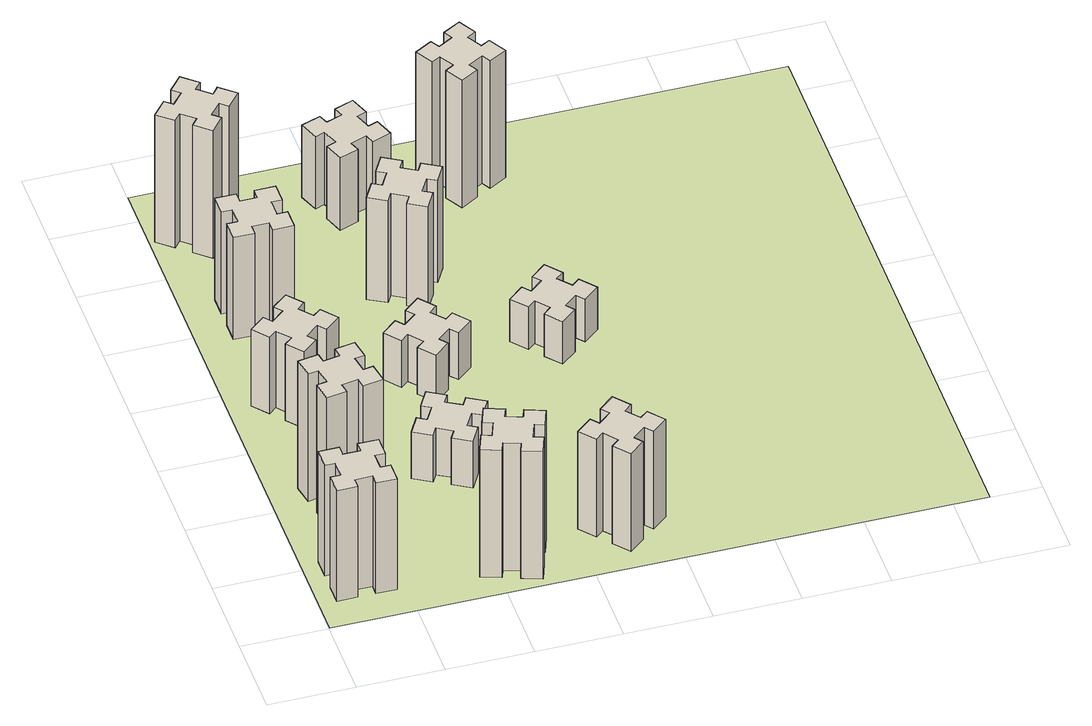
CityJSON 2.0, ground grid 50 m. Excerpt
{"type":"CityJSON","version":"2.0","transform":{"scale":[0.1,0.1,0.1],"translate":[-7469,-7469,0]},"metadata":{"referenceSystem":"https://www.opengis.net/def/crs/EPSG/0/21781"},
"CityObjects":{
"building1":{"type":"Building","attributes":{"class":"1000","function":"1000","usage":"1000","yearOfConstruction":2016,"roofType":"1000","measuredHeight":78,"storeysAboveGround":30,"storeysBelowGround":0},"geometry":[{"type":"Solid","lod":"1","boundaries":[[[[0,1,2,3,4,5,6,7,8,9,10,11,12,13,14,15,16,17,18,19]],[[17,16,20,21]],[[16,15,22,20]],[[15,14,23,22]],[[14,13,24,23]],[[13,12,25,24]],[[12,11,26,25]],[[11,10,27,26]],[[10,9,28,27]],[[9,8,29,28]],[[8,7,30,29]],[[7,6,31,30]],[[6,5,32,31]],[[5,4,33,32]],[[4,3,34,33]],[[3,2,35,34]],[[2,1,36,35]],[[1,0,37,36]],[[0,19,38,37]],[[19,18,39,38]],[[18,17,21,39]],[[24,25,26,27,28,29,30,31,32,33,34,35,36,37,38,39,21,20,22,23]]]]}]},
"building2":{"type":"Building","attributes":{"class":"1000","function":"1000","usage":"1000","yearOfConstruction":2016,"roofType":"1000","measuredHeight":90,"storeysAboveGround":30,"storeysBelowGround":0},"geometry":[{"type":"Solid","lod":"1","boundaries":[[[[40,41,42,43,44,45,46,47,48,49,50,51,52,53,54,55,56,57,58,59]],[[57,56,60,61]],[[56,55,62,60]],[[55,54,63,62]],[[54,53,64,63]],[[53,52,65,64]],[[52,51,66,65]],[[51,50,67,66]],[[50,49,68,67]],[[49,48,69,68]],[[48,47,70,69]],[[47,46,71,70]],[[46,45,72,71]],[[45,44,73,72]],[[44,43,74,73]],[[43,42,75,74]],[[42,41,76,75]],[[41,40,77,76]],[[40,59,78,77]],[[59,58,79,78]],[[58,57,61,79]],[[64,65,66,67,68,69,70,71,72,73,74,75,76,77,78,79,61,60,62,63]]]]}]},
"building3":{"type":"Building","attributes":{"class":"1000","function":"1000","usage":"1000","yearOfConstruction":2016,"roofType":"1000","measuredHeight":54,"storeysAboveGround":30,"storeysBelowGround":0},"geometry":[{"type":"Solid","lod":"1","boundaries":[[[[80,81,82,83,84,85,86,87,88,89,90,91,92,93,94,95,96,97,98,99]],[[97,96,100,101]],[[96,95,102,100]],[[95,94,103,102]],[[94,93,104,103]],[[93,92,105,104]],[[92,91,106,105]],[[91,90,107,106]],[[90,89,108,107]],[[89,88,109,108]],[[88,87,110,109]],[[87,86,111,110]],[[86,85,112,111]],[[85,84,113,112]],[[84,83,114,113]],[[83,82,115,114]],[[82,81,116,115]],[[81,80,117,116]],[[80,99,118,117]],[[99,98,119,118]],[[98,97,101,119]],[[104,105,106,107,108,109,110,111,112,113,114,115,116,117,118,119,101,100,102,103]]]]}]},
"building4":{"type":"Building","attributes":{"class":"1000","function":"1000","usage":"1000","yearOfConstruction":2016,"roofType":"1000","measuredHeight":72,"storeysAboveGround":30,"storeysBelowGround":0},"geometry":[{"type":"Solid","lod":"1","boundaries":[[[[120,121,122,123,124,125,126,127,128,129,130,131,132,133,134,135,136,137,138,139]],[[137,136,140,141]],[[136,135,142,140]],[[135,134,143,142]],[[134,133,144,143]],[[133,132,145,144]],[[132,131,146,145]],[[131,130,147,146]],[[130,129,148,147]],[[129,128,149,148]],[[128,127,150,149]],[[127,126,151,150]],[[126,125,152,151]],[[125,124,153,152]],[[124,123,154,153]],[[123,122,155,154]],[[122,121,156,155]],[[121,120,157,156]],[[120,139,158,157]],[[139,138,159,158]],[[138,137,141,159]],[[144,145,146,147,148,149,150,151,152,153,154,155,156,157,158,159,141,140,142,143]]]]}]},
"building5":{"type":"Building","attributes":{"class":"1000","function":"1000","usage":"1000","yearOfConstruction":2016,"roofType":"1000","measuredHeight":90,"storeysAboveGround":30,"storeysBelowGround":0},"geometry":[{"type":"Solid","lod":"1","boundaries":[[[[160,161,162,163,164,165,166,167,168,169,170,171,172,173,174,175,176,177,178,179]],[[177,176,180,181]],[[176,175,182,180]],[[175,174,183,182]],[[174,173,184,183]],[[173,172,185,184]],[[172,171,186,185]],[[171,170,187,186]],[[170,169,188,187]],[[169,168,189,188]],[[168,167,190,189]],[[167,166,191,190]],[[166,165,192,191]],[[165,164,193,192]],[[164,163,194,193]],[[163,162,195,194]],[[162,161,196,195]],[[161,160,197,196]],[[160,179,198,197]],[[179,178,199,198]],[[178,177,181,199]],[[184,185,186,187,188,189,190,191,192,193,194,195,196,197,198,199,181,180,182,183]]]]}]},
"building6":{"type":"Building","attributes":{"class":"1000","function":"1000","usage":"1000","yearOfConstruction":2016,"roofType":"1000","measuredHeight":90,"storeysAboveGround":30,"storeysBelowGround":0},"geometry":[{"type":"Solid","lod":"1","boundaries":[[[[200,201,202,203,204,205,206,207,208,209,210,211,212,213,214,215,216,217,218,219]],[[217,216,220,221]],[[216,215,222,220]],[[215,214,223,222]],[[214,213,224,223]],[[213,212,225,224]],[[212,211,226,225]],[[211,210,227,226]],[[210,209,228,227]],[[209,208,229,228]],[[208,207,230,229]],[[207,206,231,230]],[[206,205,232,231]],[[205,204,233,232]],[[204,203,234,233]],[[203,202,235,234]],[[202,201,236,235]],[[201,200,237,236]],[[200,219,238,237]],[[219,218,239,238]],[[218,217,221,239]],[[224,225,226,227,228,229,230,231,232,233,234,235,236,237,238,239,221,220,222,223]]]]}]},
"building7":{"type":"Building","attributes":{"class":"1000","function":"1000","usage":"1000","yearOfConstruction":2016,"roofType":"1000","measuredHeight":33,"storeysAboveGround":30,"storeysBelowGround":0},"geometry":[{"type":"Solid","lod":"1","boundaries":[[[[240,241,242,243,244,245,246,247,248,249,250,251,252,253,254,255,256,257,258,259]],[[257,256,260,261]],[[256,255,262,260]],[[255,254,263,262]],[[254,253,264,263]],[[253,252,265,264]],[[252,251,266,265]],[[251,250,267,266]],[[250,249,268,267]],[[249,248,269,268]],[[248,247,270,269]],[[247,246,271,270]],[[246,245,272,271]],[[245,244,273,272]],[[244,243,274,273]],[[243,242,275,274]],[[242,241,276,275]],[[241,240,277,276]],[[240,259,278,277]],[[259,258,279,278]],[[258,257,261,279]],[[264,265,266,267,268,269,270,271,272,273,274,275,276,277,278,279,261,260,262,263]]]]}]},
"building8":{"type":"Building","attributes":{"class":"1000","function":"1000","usage":"1000","yearOfConstruction":2016,"roofType":"1000","measuredHeight":33,"storeysAboveGround":30,"storeysBelowGround":0},"geometry":[{"type":"Solid","lod":"1","boundaries":[[[[280,281,282,283,284,285,286,287,288,289,290,291,292,293,294,295,296,297,298,299]],[[297,296,300,301]],[[296,295,302,300]],[[295,294,303,302]],[[294,293,304,303]],[[293,292,305,304]],[[292,291,306,305]],[[291,290,307,306]],[[290,289,308,307]],[[289,288,309,308]],[[288,287,310,309]],[[287,286,311,310]],[[286,285,312,311]],[[285,284,313,312]],[[284,283,314,313]],[[283,282,315,314]],[[282,281,316,315]],[[281,280,317,316]],[[280,299,318,317]],[[299,298,319,318]],[[298,297,301,319]],[[304,305,306,307,308,309,310,311,312,313,314,315,316,317,318,319,301,300,302,303]]]]}]},
"building9":{"type":"Building","attributes":{"class":"1000","function":"1000","usage":"1000","yearOfConstruction":2016,"roofType":"1000","measuredHeight":69,"storeysAboveGround":30,"storeysBelowGround":0},"geometry":[{"type":"Solid","lod":"1","boundaries":[[[[320,321,322,323,324,325,326,327,328,329,330,331,332,333,334,335,336,337,338,339]],[[337,336,340,341]],[[336,335,342,340]],[[335,334,343,342]],[[334,333,344,343]],[[333,332,345,344]],[[332,331,346,345]],[[331,330,347,346]],[[330,329,348,347]],[[329,328,349,348]],[[328,327,350,349]],[[327,326,351,350]],[[326,325,352,351]],[[325,324,353,352]],[[324,323,354,353]],[[323,322,355,354]],[[322,321,356,355]],[[321,320,357,356]],[[320,339,358,357]],[[339,338,359,358]],[[338,337,341,359]],[[344,345,346,347,348,349,350,351,352,353,354,355,356,357,358,359,341,340,342,343]]]]}]},
"building10":{"type":"Building","attributes":{"class":"1000","function":"1000","usage":"1000","yearOfConstruction":2016,"roofType":"1000","measuredHeight":72,"storeysAboveGround":30,"storeysBelowGround":0},"geometry":[{"type":"Solid","lod":"1","boundaries":[[[[360,361,362,363,364,365,366,367,368,369,370,371,372,373,374,375,376,377,378,379]],[[377,376,380,381]],[[376,375,382,380]],[[375,374,383,382]],[[374,373,384,383]],[[373,372,385,384]],[[372,371,386,385]],[[371,370,387,386]],[[370,369,388,387]],[[369,368,389,388]],[[368,367,390,389]],[[367,366,391,390]],[[366,365,392,391]],[[365,364,393,392]],[[364,363,394,393]],[[363,362,395,394]],[[362,361,396,395]],[[361,360,397,396]],[[360,379,398,397]],[[379,378,399,398]],[[378,377,381,399]],[[384,385,386,387,388,389,390,391,392,393,394,395,396,397,398,399,381,380,382,383]]]]}]},
"building11":{"type":"Building","attributes":{"class":"1000","function":"1000","usage":"1000","yearOfConstruction":2016,"roofType":"1000","measuredHeight":51,"storeysAboveGround":30,"storeysBelowGround":0},"geometry":[{"type":"Solid","lod":"1","boundaries":[[[[400,401,402,403,404,405,406,407,408,409,410,411,412,413,414,415,416,417,418,419]],[[417,416,420,421]],[[416,415,422,420]],[[415,414,423,422]],[[414,413,424,423]],[[413,412,425,424]],[[412,411,426,425]],[[411,410,427,426]],[[410,409,428,427]],[[409,408,429,428]],[[408,407,430,429]],[[407,406,431,430]],[[406,405,432,431]],[[405,404,433,432]],[[404,403,434,433]],[[403,402,435,434]],[[402,401,436,435]],[[401,400,437,436]],[[400,419,438,437]],[[419,418,439,438]],[[418,417,421,439]],[[424,425,426,427,428,429,430,431,432,433,434,435,436,437,438,439,421,420,422,423]]]]}]},
"building12":{"type":"Building","attributes":{"class":"1000","function":"1000","usage":"1000","yearOfConstruction":2016,"roofType":"1000","measuredHeight":30,"storeysAboveGround":30,"storeysBelowGround":0},"geometry":[{"type":"Solid","lod":"1","boundaries":[[[[440,441,442,443,444,445,446,447,448,449,450,451,452,453,454,455,456,457,458,459]],[[457,456,460,461]],[[456,455,462,460]],[[455,454,463,462]],[[454,453,464,463]],[[453,452,465,464]],[[452,451,466,465]],[[451,450,467,466]],[[450,449,468,467]],[[449,448,469,468]],[[448,447,470,469]],[[447,446,471,470]],[[446,445,472,471]],[[445,444,473,472]],[[444,443,474,473]],[[443,442,475,474]],[[442,441,476,475]],[[441,440,477,476]],[[440,459,478,477]],[[459,458,479,478]],[[458,457,461,479]],[[464,465,466,467,468,469,470,471,472,473,474,475,476,477,478,479,461,460,462,463]]]]}]},
"building13":{"type":"Building","attributes":{"class":"1000","function":"1000","usage":"1000","yearOfConstruction":2016,"roofType":"1000","measuredHeight":90,"storeysAboveGround":30,"storeysBelowGround":0},"geometry":[{"type":"Solid","lod":"1","boundaries":[[[[480,481,482,483,484,485,486,487,488,489,490,491,492,493,494,495,496,497,498,499]],[[497,496,500,501]],[[496,495,502,500]],[[495,494,503,502]],[[494,493,504,503]],[[493,492,505,504]],[[492,491,506,505]],[[491,490,507,506]],[[490,489,508,507]],[[489,488,509,508]],[[488,487,510,509]],[[487,486,511,510]],[[486,485,512,511]],[[485,484,513,512]],[[484,483,514,513]],[[483,482,515,514]],[[482,481,516,515]],[[481,480,517,516]],[[480,499,518,517]],[[499,498,519,518]],[[498,497,501,519]],[[504,505,506,507,508,509,510,511,512,513,514,515,516,517,518,519,501,500,502,503]]]]}]},
"landuse1":{"type":"LandUse","attributes":{"name":"plot1","function":"1010"},"geometry":[{"type":"MultiSurface","lod":"1","boundaries":[[[520,521,522,523]]]}]}
},
"vertices":[
[165,425,0],[165,325,0],[105,325,0],[105,205,0],[225,205,0],[225,265,0],[325,265,0],[325,205,0],[445,205,0],[445,325,0],[385,325,0],[385,425,0],[445,425,0],[445,545,0],[325,545,0],[325,485,0],[225,485,0],[225,545,0],[105,545,0],[105,425,0],[225,485,780],[225,545,780],[325,485,780],[325,545,780],[445,545,780],[445,425,780],[385,425,780],[385,325,780],[445,325,780],[445,205,780],[325,205,780],[325,265,780],[225,265,780],[225,205,780],[105,205,780],[105,325,780],[165,325,780],[165,425,780],[105,425,780],[105,545,780],
[492,985,0],[475,1084,0],[534,1094,0],[513,1212,0],[395,1191,0],[405,1132,0],[307,1115,0],[297,1174,0],[178,1153,0],[199,1035,0],[258,1045,0],[276,947,0],[217,937,0],[237,818,0],[356,839,0],[345,898,0],[444,916,0],[454,857,0],[572,877,0],[551,996,0],[444,916,900],[454,857,900],[345,898,900],[356,839,900],[237,818,900],[217,937,900],[276,947,900],[258,1045,900],[199,1035,900],[178,1153,900],[297,1174,900],[307,1115,900],[405,1132,900],[395,1191,900],[513,1212,900],[534,1094,900],[475,1084,900],[492,985,900],[551,996,900],[572,877,900],
[492,1888,0],[427,1964,0],[473,2003,0],[396,2095,0],[304,2018,0],[343,1972,0],[266,1907,0],[228,1953,0],[136,1876,0],[213,1784,0],[259,1823,0],[323,1746,0],[277,1708,0],[354,1616,0],[446,1693,0],[408,1739,0],[484,1803,0],[523,1757,0],[615,1834,0],[538,1926,0],[484,1803,540],[523,1757,540],[408,1739,540],[446,1693,540],[354,1616,540],[277,1708,540],[323,1746,540],[259,1823,540],[213,1784,540],[136,1876,540],[228,1953,540],[266,1907,540],[343,1972,540],[304,2018,540],[396,2095,540],[473,2003,540],[427,1964,540],[492,1888,540],[538,1926,540],[615,1834,540],
[485,2545,0],[485,2645,0],[545,2645,0],[545,2765,0],[425,2765,0],[425,2705,0],[325,2705,0],[325,2765,0],[205,2765,0],[205,2645,0],[265,2645,0],[265,2545,0],[205,2545,0],[205,2425,0],[325,2425,0],[325,2485,0],[425,2485,0],[425,2425,0],[545,2425,0],[545,2545,0],[425,2485,720],[425,2425,720],[325,2485,720],[325,2425,720],[205,2425,720],[205,2545,720],[265,2545,720],[265,2645,720],[205,2645,720],[205,2765,720],[325,2765,720],[325,2705,720],[425,2705,720],[425,2765,720],[545,2765,720],[545,2645,720],[485,2645,720],[485,2545,720],[545,2545,720],[545,2425,720],
[1029,360,0],[995,266,0],[939,287,0],[897,174,0],[1010,133,0],[1031,189,0],[1125,155,0],[1104,99,0],[1217,57,0],[1258,170,0],[1202,191,0],[1236,285,0],[1292,264,0],[1333,377,0],[1220,418,0],[1200,362,0],[1106,396,0],[1127,452,0],[1014,493,0],[973,380,0],[1106,396,900],[1127,452,900],[1200,362,900],[1220,418,900],[1333,377,900],[1292,264,900],[1236,285,900],[1202,191,900],[1258,170,900],[1217,57,900],[1104,99,900],[1125,155,900],[1031,189,900],[1010,133,900],[897,174,900],[939,287,900],[995,266,900],[1029,360,900],[973,380,900],[1014,493,900],
[384,3387,0],[308,3452,0],[346,3498,0],[254,3575,0],[177,3483,0],[223,3444,0],[159,3368,0],[113,3406,0],[36,3314,0],[128,3237,0],[166,3283,0],[243,3219,0],[204,3173,0],[296,3096,0],[373,3188,0],[327,3226,0],[392,3303,0],[438,3264,0],[515,3356,0],[423,3433,0],[392,3303,900],[438,3264,900],[327,3226,900],[373,3188,900],[296,3096,900],[204,3173,900],[243,3219,900],[166,3283,900],[128,3237,900],[36,3314,900],[113,3406,900],[159,3368,900],[223,3444,900],[177,3483,900],[254,3575,900],[346,3498,900],[308,3452,900],[384,3387,900],[423,3433,900],[515,3356,900],
[1086,1017,0],[1136,1104,0],[1188,1074,0],[1248,1178,0],[1144,1238,0],[1114,1186,0],[1027,1236,0],[1057,1288,0],[953,1348,0],[893,1244,0],[945,1214,0],[895,1127,0],[843,1157,0],[783,1053,0],[887,993,0],[917,1045,0],[1004,995,0],[974,943,0],[1078,883,0],[1138,987,0],[1004,995,330],[974,943,330],[917,1045,330],[887,993,330],[783,1053,330],[843,1157,330],[895,1127,330],[945,1214,330],[893,1244,330],[953,1348,330],[1057,1288,330],[1027,1236,330],[1114,1186,330],[1144,1238,330],[1248,1178,330],[1188,1074,330],[1136,1104,330],[1086,1017,330],[1138,987,330],[1078,883,330],
[1083,1972,0],[1006,1907,0],[968,1953,0],[876,1876,0],[953,1784,0],[999,1823,0],[1063,1746,0],[1017,1708,0],[1094,1616,0],[1186,1693,0],[1148,1739,0],[1224,1803,0],[1263,1757,0],[1355,1834,0],[1278,1926,0],[1232,1888,0],[1167,1964,0],[1213,2003,0],[1136,2095,0],[1044,2018,0],[1167,1964,330],[1213,2003,330],[1232,1888,330],[1278,1926,330],[1355,1834,330],[1263,1757,330],[1224,1803,330],[1148,1739,330],[1186,1693,330],[1094,1616,330],[1017,1708,330],[1063,1746,330],[999,1823,330],[953,1784,330],[876,1876,330],[968,1953,330],[1006,1907,330],[1083,1972,330],[1044,2018,330],[1136,2095,330],
[1639,343,0],[1703,266,0],[1657,228,0],[1734,136,0],[1826,213,0],[1788,259,0],[1864,323,0],[1903,277,0],[1995,354,0],[1918,446,0],[1872,408,0],[1807,484,0],[1853,523,0],[1776,615,0],[1684,538,0],[1723,492,0],[1646,427,0],[1608,473,0],[1516,396,0],[1593,304,0],[1646,427,690],[1608,473,690],[1723,492,690],[1684,538,690],[1776,615,690],[1853,523,690],[1807,484,690],[1872,408,690],[1918,446,690],[1995,354,690],[1903,277,690],[1864,323,690],[1788,259,690],[1826,213,690],[1734,136,690],[1657,228,690],[1703,266,690],[1639,343,690],[1593,304,690],[1516,396,690],
[1314,2666,0],[1227,2716,0],[1257,2768,0],[1153,2828,0],[1093,2724,0],[1145,2694,0],[1095,2607,0],[1043,2637,0],[983,2533,0],[1087,2473,0],[1117,2525,0],[1204,2475,0],[1174,2423,0],[1278,2363,0],[1338,2467,0],[1286,2497,0],[1336,2584,0],[1388,2554,0],[1448,2658,0],[1344,2718,0],[1336,2584,720],[1388,2554,720],[1286,2497,720],[1338,2467,720],[1278,2363,720],[1174,2423,720],[1204,2475,720],[1117,2525,720],[1087,2473,720],[983,2533,720],[1043,2637,720],[1095,2607,720],[1145,2694,720],[1093,2724,720],[1153,2828,720],[1257,2768,720],[1227,2716,720],[1314,2666,720],[1344,2718,720],[1448,2658,720],
[1125,3456,0],[1031,3422,0],[1010,3478,0],[897,3437,0],[939,3324,0],[995,3345,0],[1029,3251,0],[973,3230,0],[1014,3117,0],[1127,3159,0],[1106,3215,0],[1200,3249,0],[1220,3193,0],[1333,3234,0],[1292,3347,0],[1236,3326,0],[1202,3420,0],[1258,3440,0],[1217,3553,0],[1104,3512,0],[1202,3420,510],[1258,3440,510],[1236,3326,510],[1292,3347,510],[1333,3234,510],[1220,3193,510],[1200,3249,510],[1106,3215,510],[1127,3159,510],[1014,3117,510],[973,3230,510],[1029,3251,510],[995,3345,510],[939,3324,510],[897,3437,510],[1010,3478,510],[1031,3422,510],[1125,3456,510],[1104,3512,510],[1217,3553,510],
[1972,1988,0],[1907,2064,0],[1953,2103,0],[1876,2195,0],[1784,2118,0],[1823,2072,0],[1746,2007,0],[1708,2053,0],[1616,1976,0],[1693,1884,0],[1739,1923,0],[1803,1846,0],[1757,1808,0],[1834,1716,0],[1926,1793,0],[1888,1839,0],[1964,1903,0],[2003,1857,0],[2095,1934,0],[2018,2026,0],[1964,1903,300],[2003,1857,300],[1888,1839,300],[1926,1793,300],[1834,1716,300],[1757,1808,300],[1803,1846,300],[1739,1923,300],[1693,1884,300],[1616,1976,300],[1708,2053,300],[1746,2007,300],[1823,2072,300],[1784,2118,300],[1876,2195,300],[1953,2103,300],[1907,2064,300],[1972,1988,300],[2018,2026,300],[2095,1934,300],
[1744,3456,0],[1657,3406,0],[1627,3458,0],[1523,3398,0],[1583,3294,0],[1635,3324,0],[1685,3237,0],[1633,3207,0],[1693,3103,0],[1797,3163,0],[1767,3215,0],[1854,3265,0],[1884,3213,0],[1988,3273,0],[1928,3377,0],[1876,3347,0],[1826,3434,0],[1878,3464,0],[1818,3568,0],[1714,3508,0],[1826,3434,900],[1878,3464,900],[1876,3347,900],[1928,3377,900],[1988,3273,900],[1884,3213,900],[1854,3265,900],[1767,3215,900],[1797,3163,900],[1693,3103,900],[1633,3207,900],[1685,3237,900],[1635,3324,900],[1583,3294,900],[1523,3398,900],[1627,3458,900],[1657,3406,900],[1744,3456,900],[1714,3508,900],[1818,3568,900],
[5,3705,0],[3705,3705,0],[3705,5,0],[5,5,0]
]}
